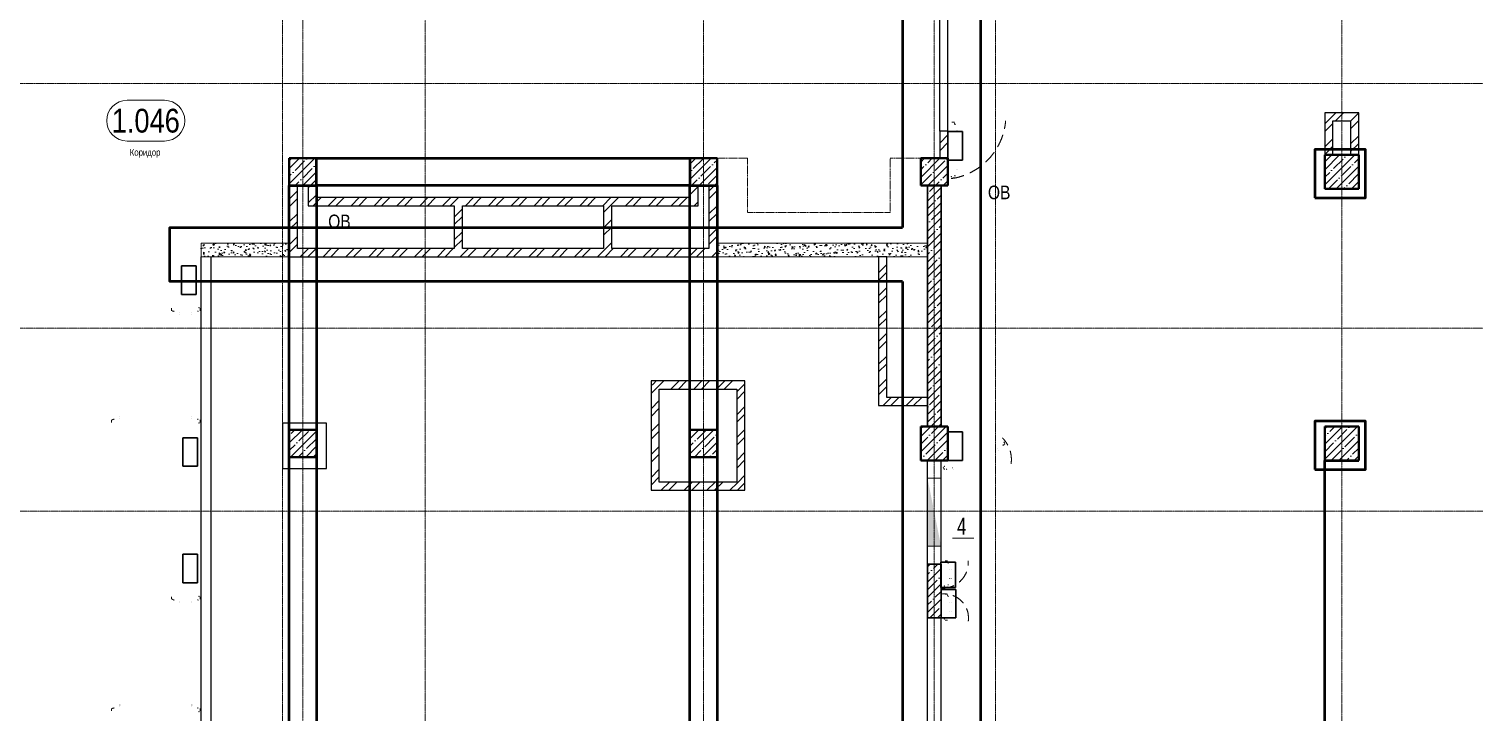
# Model space of a CAD drawing. Header units: millimetres. Extents: x -24360 to 609566, y -391049 to 148426.
# Drawn here: x 14265 to 35550, y 79243 to 89305 of the extents above; entities that cross this region are included whole.
import ezdxf
from ezdxf.enums import TextEntityAlignment as Align

# ---------------------------------------------------------------- set-up
doc = ezdxf.new("R2010")
doc.units = ezdxf.units.MM
for name, pattern in [('CENTER2', [28.575, 19.05, -3.175, 3.175, -3.175]), ('DASHED', [19.05, 12.7, -6.35]), ('HIDDEN2', [4.7625, 3.175, -1.5875])]:
    doc.linetypes.add(name, pattern=pattern)
doc.layers.get('Defpoints').update_dxf_attribs({"color": 140})
for name, color, linetype, lineweight in [('АР_Area', 5, 'Continuous', 5), ('АР_Двери_внутренние_антипаника', 7, 'Continuous', 0), ('АР_Колонны', 70, 'Continuous', 30), ('АР_Мебель', 8, 'Continuous', 5), ('АР_Отв. марка', 4, 'Continuous', 9), ('АР_Стены ЖБ', 7, 'Continuous', 30), ('АР_Стены кирпич', 32, 'Continuous', 25), ('АР_Стены ПЕНОблок', 52, 'Continuous', 20), ('АР_Штриховка', 8, 'Continuous', 0), ('ОВ_Отверстия', 1, 'Continuous', 5), ('ОВ_Шахты', 1, 'Continuous', 5)]:
    doc.layers.add(name, color=color, linetype=linetype, lineweight=lineweight)
for name, color, linetype, lineweight, true_color in [('АР_Оси_РД_100', 7, 'Continuous', 0, 0x525252), ('МАГНИТЫ', 7, 'Continuous', 0, 0xd100d1), ('РД_Витраж_вн', 7, 'Continuous', 25, 0x148aff), ('РД_Витраж_перегородка', 7, 'Continuous', 25, 0x148aff), ('РД_Оси_100', 7, 'Continuous', 0, 0x525252), ('РД_проем_инж перемыч_фахверк', 7, 'Continuous', 18, 0xff1f1f)]:
    doc.layers.add(name, color=color, linetype=linetype, lineweight=lineweight, true_color=true_color)
doc.layers.add('КР_Балки-0.5', color=60, linetype='Continuous', lineweight=50, plot=False)
doc.layers.add('РД_Проем', color=230, linetype='Continuous', lineweight=0, plot=False)
doc.styles.add('Arial0', font='arial.ttf')
doc.styles.add('style1', font='ARIALN.TTF')

# ---------------------------------------------------------------- blocks, each defined once
blk = doc.blocks.new('СОШ_2200_АР_ОСИ_М100_28.05.24')
at = {"layer": 'АР_Оси_РД_100', "linetype": 'CENTER2'}
for p, q in [((20100, -6155), (20100, 139938.679)), ((24200, -6155), (24200, 139938.679)), ((27600, -6155), (27600, 139938.679)), ((-5954.958, 88500), (119910, 88500)), ((-5954.958, 84900), (119910, 84900)), ((119910, 82200), (-5954.958, 82200))]:
    blk.add_line(p, q, dxfattribs=at)
for points in [[(17850, 139938.679), (18000, 139538.679), (18000, -6194.092)], [(18300, -6196.31), (18300, 139538.679), (18450, 139938.679)], [(28500, -6155), (28500, 139938.679)], [(33600, 139938.679), (33600, -6155)]]:
    blk.add_lwpolyline(points, dxfattribs=at)
blk = doc.blocks.new('MOK-МаркаПом_овал_ареал')
for p, q in [((-2.75, 3), (2.75, 3)), ((-2.75, -3), (2.75, -3))]:
    blk.add_line(p, q)
for centre, radius, start, end in [((-2.75, 0), 3, 90, 270), ((2.75, 0), 3, 270, 90), ((-3.75, 0), 3.5, 0, 0.001)]:
    blk.add_arc(centre, radius, start, end)
at = {"color": 0, "style": 'style1'}
blk.add_attdef('АР-ПОМЕЩЕНИЕ:НОМЕР', text='', height=3.5, dxfattribs=at).set_placement((0, 0), align=Align.MIDDLE)
blk = doc.blocks.new('MOK-МаркаПроема инж.')
blk.add_line((-1.33, -1.75), (1.8, -1.75))
at = {"color": 0, "style": 'Arial0', "width": 0.7}
blk.add_attdef('АР-ПРОЕМ:Коробка', text='', height=2.5, dxfattribs=at).set_placement((0, 0), align=Align.MIDDLE)

msp = doc.modelspace()

# ---------------------------------------------------------------- hatches: boundary and pattern name
at = {"layer": 'АР_Штриховка', "linetype": 'Continuous', "lineweight": 0, "true_color": 0x000000}
h = msp.add_hatch(dxfattribs=at)
h.set_pattern_fill('ANSI32', color=18, scale=25, angle=-360, style=0)
h.paths.add_polyline_path([(27800, 90800), (27680, 90800), (27680, 89800), (27800, 89800)], flags=0)
h.paths.add_polyline_path([(27800, 87800), (27680, 87800), (27680, 87400), (27800, 87400)], flags=0)
h = msp.add_hatch(dxfattribs=at)
h.set_pattern_fill('ANSI32', color=18, scale=25, style=0)
h.paths.add_polyline_path([(33350, 88070), (33470, 87950), (33730, 87950), (33850, 88070)], flags=0)
h = msp.add_hatch(dxfattribs=at)
h.set_pattern_fill('ANSI32', color=18, scale=25, angle=1.3e-14, style=0)
h.paths.add_polyline_path([(33350, 87450), (33470, 87450), (33470, 87950), (33350, 88070)], flags=0)
h = msp.add_hatch(dxfattribs=at)
h.set_pattern_fill('ANSI32', color=18, scale=25, angle=-360, style=0)
h.paths.add_polyline_path([(33850, 88070), (33730, 87950), (33730, 87450), (33850, 87450)], flags=0)
at = {"layer": 'АР_Штриховка', "linetype": 'Continuous', "lineweight": 5, "true_color": 0x000000}
h = msp.add_hatch(dxfattribs=at)
h.set_pattern_fill('ANSI35', color=18, scale=25, style=0)
h.paths.add_polyline_path([(18100, 87000), (18500, 87000), (18500, 87400), (18100, 87400)], flags=0)
h = msp.add_hatch(dxfattribs=at)
h.set_pattern_fill('ANSI35', color=18, scale=25, style=0)
h.paths.add_polyline_path([(24000, 87000), (24400, 87000), (24400, 87400), (24000, 87400)], flags=0)
h = msp.add_hatch(dxfattribs=at)
h.set_pattern_fill('ANSI35', color=18, scale=25, style=0)
h.paths.add_polyline_path([(27400, 87000), (27800, 87000), (27800, 87400), (27400, 87400)], flags=0)
h = msp.add_hatch(dxfattribs=at)
h.set_pattern_fill('ANSI35', color=18, scale=25, style=0)
h.paths.add_polyline_path([(33850, 87450), (33850, 86950), (33350, 86950), (33350, 87450)], flags=0)
at = {"layer": 'АР_Штриховка', "linetype": 'Continuous', "lineweight": 0, "true_color": 0x000000}
h = msp.add_hatch(dxfattribs=at)
h.set_pattern_fill('ANSI32', color=18, scale=25, style=0)
h.paths.add_polyline_path([(18100, 85950), (18220, 86070), (18220, 87000), (18100, 87000)], flags=0)
h = msp.add_hatch(dxfattribs=at)
h.set_pattern_fill('ANSI32', color=18, scale=25, angle=-1.3e-14, style=0)
h.paths.add_polyline_path([(18380, 86700), (18500, 86820), (18500, 87000), (18380, 87000)], flags=0)
h = msp.add_hatch(dxfattribs=at)
h.set_pattern_fill('ANSI32', color=18, scale=25, angle=-360, style=0)
h.paths.add_polyline_path([(24120, 87000), (24000, 87000), (24000, 86820), (24120, 86700)], flags=0)
h = msp.add_hatch(dxfattribs=at)
h.set_pattern_fill('ANSI32', color=18, scale=25, angle=-360, style=0)
h.paths.add_polyline_path([(24400, 87000), (24280, 87000), (24280, 86070), (24400, 85950)], flags=0)
at = {"layer": 'АР_Штриховка', "linetype": 'Continuous', "lineweight": 5, "true_color": 0x000000}
h = msp.add_hatch(dxfattribs=at)
h.set_pattern_fill('ANSI35', color=18, scale=25, angle=-360, style=0)
h.paths.add_polyline_path([(27700, 87000), (27500, 87000), (27500, 83450), (27700, 83450)], flags=0)
at = {"layer": 'АР_Штриховка', "linetype": 'Continuous', "lineweight": 0, "true_color": 0x000000}
h = msp.add_hatch(dxfattribs=at)
h.set_pattern_fill('ANSI32', color=18, scale=25, angle=-360, style=0)
h.paths.add_polyline_path([(18500, 86820), (18380, 86700), (20530, 86700), (20610, 86730), (20650, 86820)], flags=0)
h.paths.add_polyline_path([(20650, 86820), (20610, 86730), (20650, 86700), (22730, 86700), (22810, 86730), (22850, 86820)], flags=0)
h.paths.add_polyline_path([(22850, 86820), (22810, 86730), (22850, 86700), (24120, 86700), (24000, 86820)], flags=0)
h = msp.add_hatch(dxfattribs=at)
h.set_pattern_fill('ANSI32', color=18, scale=25, style=0)
h.paths.add_polyline_path([(20530, 86070), (20610, 86040), (20650, 86070), (20650, 86700), (20610, 86730), (20530, 86700)], flags=0)
h = msp.add_hatch(dxfattribs=at)
h.set_pattern_fill('ANSI32', color=18, scale=25, style=0)
h.paths.add_polyline_path([(22730, 86070), (22810, 86040), (22850, 86070), (22850, 86700), (22810, 86730), (22730, 86700)], flags=0)
h = msp.add_hatch(dxfattribs=at)
h.set_pattern_fill('AR-CONC', color=18, angle=45, style=0)
h.paths.add_polyline_path([(16800, 86150), (16800, 85950), (18100, 85950), (18100, 86150)], flags=0)
h = msp.add_hatch(dxfattribs=at)
h.set_pattern_fill('ANSI32', color=18, scale=25, angle=-1.9e-12, style=0)
h.paths.add_polyline_path([(18220, 86070), (18100, 85950), (20650, 85950), (20610, 86040), (20530, 86070)], flags=0)
h.paths.add_polyline_path([(20650, 86070), (20610, 86040), (20650, 85950), (22850, 85950), (22810, 86040), (22730, 86070)], flags=0)
h.paths.add_polyline_path([(22850, 86070), (22810, 86040), (22850, 85950), (24400, 85950), (24280, 86070)], flags=0)
h = msp.add_hatch(dxfattribs=at)
h.set_pattern_fill('AR-CONC', color=18, angle=45, style=0)
h.paths.add_polyline_path([(24400, 86150), (24400, 85950), (26900, 85950), (26900, 86150)], flags=0)
h.paths.add_polyline_path([(26900, 86150), (26900, 85950), (27500, 85950), (27500, 86150)], flags=0)
h = msp.add_hatch(dxfattribs=at)
h.set_pattern_fill('ANSI32', color=18, scale=25, angle=-1.3e-14, style=0)
h.paths.add_polyline_path([(26780, 83758.796), (26900, 83878.796), (26900, 85950), (26780, 85950)], flags=0)
h = msp.add_hatch(dxfattribs=at)
h.set_pattern_fill('ANSI32', color=18, scale=25, style=0)
h.paths.add_polyline_path([(23430, 84120), (23550, 84000), (24690, 84000), (24810, 84120)], flags=0)
h = msp.add_hatch(dxfattribs=at)
h.set_pattern_fill('ANSI32', color=18, scale=25, angle=1.3e-14, style=0)
h.paths.add_polyline_path([(23430, 82510.873), (23550, 82630.873), (23550, 84000), (23430, 84120)], flags=0)
h = msp.add_hatch(dxfattribs=at)
h.set_pattern_fill('ANSI32', color=18, scale=25, angle=-360, style=0)
h.paths.add_polyline_path([(24810, 84120), (24690, 84000), (24690, 82630.873), (24810, 82510.873)], flags=0)
h = msp.add_hatch(dxfattribs=at)
h.set_pattern_fill('ANSI32', color=18, scale=25, angle=360, style=0)
h.paths.add_polyline_path([(27500, 83758.796), (27500, 83878.796), (26900, 83878.796), (26780, 83758.796)], flags=0)
at = {"layer": 'АР_Штриховка', "linetype": 'Continuous', "lineweight": 5, "true_color": 0x000000}
h = msp.add_hatch(dxfattribs=at)
h.set_pattern_fill('ANSI35', color=18, scale=25, style=0)
h.paths.add_polyline_path([(27800, 83450), (27800, 82950), (27400, 82950), (27400, 83450)], flags=0)
h = msp.add_hatch(dxfattribs=at)
h.set_pattern_fill('ANSI35', color=18, scale=25, style=0)
h.paths.add_polyline_path([(33850, 83450), (33850, 82950), (33350, 82950), (33350, 83450)], flags=0)
h = msp.add_hatch(dxfattribs=at)
h.set_pattern_fill('ANSI35', color=18, scale=25, style=0)
h.paths.add_polyline_path([(18100, 83000), (18500, 83000), (18500, 83400), (18100, 83400)], flags=0)
h = msp.add_hatch(dxfattribs=at)
h.set_pattern_fill('ANSI35', color=18, scale=25, style=0)
h.paths.add_polyline_path([(24000, 83000), (24400, 83000), (24400, 83400), (24000, 83400)], flags=0)
at = {"layer": 'АР_Штриховка', "linetype": 'Continuous', "lineweight": 0, "true_color": 0x000000}
h = msp.add_hatch(dxfattribs=at)
h.set_pattern_fill('ANSI32', color=18, scale=25, angle=360, style=0)
h.paths.add_polyline_path([(24810, 82510.873), (24690, 82630.873), (23550, 82630.873), (23430, 82510.873)], flags=0)
at = {"layer": 'АР_Штриховка', "linetype": 'Continuous', "lineweight": 5, "true_color": 0x000000}
h = msp.add_hatch(dxfattribs=at)
h.set_pattern_fill('ANSI35', color=18, scale=25, angle=-360, style=0)
h.paths.add_polyline_path([(27700, 81420), (27500, 81420), (27500, 80630), (27700, 80630)], flags=0)
at = {"layer": 'ОВ_Отверстия', "linetype": 'Continuous', "lineweight": 5, "true_color": 0x000000}
for points in [[(27500, 82686.465), (27500, 81686.465), (27600, 82186.465)], [(27500, 81686.465), (27700, 81686.465), (27600, 82186.465)]]:
    msp.add_hatch(color=18, dxfattribs=at).paths.add_polyline_path(points, flags=0)

# ---------------------------------------------------------------- linework, layer by layer
at = {"color": 2, "lineweight": 50}
for points in [[(13403, 90216), (27133, 90216), (27133, 86379)], [(29275, 90117.643), (28278, 90117.643), (28278, 71611), (44686.877, 71611), (44686.877, 90117.643)], [(27133, 85583), (16340, 85583), (16340, 86379), (27133, 86379)], [(27133, 85583), (27133, 78414)]]:
    msp.add_lwpolyline(points, dxfattribs=at)
for points in [[(33202, 86817.165), (33953, 86817.165), (33953, 87529.165), (33202, 87529.165)], [(33202, 82817.165), (33953, 82817.165), (33953, 83529.165), (33202, 83529.165)]]:
    msp.add_lwpolyline(points, close=True, dxfattribs=at)
at = {"color": 2}
msp.add_lwpolyline([(18000, 82830), (18650, 82830), (18650, 83500), (18000, 83500)], close=True, dxfattribs=at)
at = {"layer": 'АР_Двери_внутренние_антипаника', "color": 18, "linetype": 'DASHED', "lineweight": 0, "ltscale": 15, "true_color": 0x000000}
for centre, radius, start, end in [((27712.904, 88030.502), 940.547, 278.3813963, 355.0900128), ((28293.078, 82965.083), 442.06, 351.5337054, 45.424372), ((27725.2, 81444.8), 375.646, 266.1534265, 3.8465735), ((27747.138, 80627.433), 356.036, 352.3439262, 98.0051306)]:
    msp.add_arc(centre, radius, start, end, dxfattribs=at)
at = {"layer": 'АР_Двери_внутренние_антипаника', "color": 18, "linetype": 'Continuous', "true_color": 0x000000}
for centre, radius, start, end in [((27842.6, 86933.277), 1000, 86.92187, 89.03769), ((27839.302, 88896.698), 1000, 273.30824, 274.12158), ((27922.675, 87810), 1, 180, 270), ((27947.142, 87810), 1, 270, 0), ((27842.6, 88109.218), 1000, 270.96231, 273.07813), ((27839.302, 86145.797), 1000, 85.87842, 86.69176), ((27922.675, 87232.495), 1, 90, 180), ((27947.142, 87232.495), 1, 0, 90), ((17365.92, 85207.4), 1000, 180.96231, 183.07813), ((15402.5, 85210.698), 1000, 355.87842, 356.69176), ((17753.321, 85210.698), 1000, 183.30824, 184.12158), ((15789.9, 85207.4), 1000, 356.92187, 359.03769), ((16489.198, 85127.325), 1, 0, 90), ((16489.198, 85102.858), 1, 270, 0), ((16666.623, 85127.325), 1, 90, 180), ((16666.623, 85102.858), 1, 180, 270), ((16479.715, 83492.6), 1000, 176.92187, 179.03769), ((14516.294, 83489.302), 1000, 3.30824, 4.12158), ((15602.992, 83597.142), 1, 0, 90), ((15602.992, 83572.675), 1, 270, 0), ((16663.598, 83597.142), 1, 90, 180), ((16663.598, 83572.675), 1, 180, 270), ((17750.296, 83489.302), 1000, 175.87842, 176.69176), ((15786.875, 83492.6), 1000, 0.96231, 3.07813), ((27698.162, 82853.012), 1000, 19.7351013, 21.8509213), ((28537.349, 83119.131), 1, 112.8132313, 202.8132313), ((28546.835, 83096.578), 1, 202.8132313, 292.8132313), ((29506.713, 83617.326), 1000, 206.1214713, 206.9348113), ((28647.539, 83252.351), 1000, 203.7755413, 205.8913613), ((26836.431, 82494.117), 1000, 18.6916513, 19.5049913), ((27870.447, 82838.61), 1, 22.8132313, 112.8132313), ((27879.933, 82816.057), 1, 292.8132313, 22.8132313), ((27742.6, 80470.087), 1000, 86.92187, 89.03769), ((27739.302, 82433.508), 1000, 273.30824, 274.12158), ((27822.675, 81346.81), 1, 180, 270), ((27847.142, 81346.81), 1, 270, 0), ((27739.302, 80120.71), 1000, 85.87842, 86.69176), ((27822.675, 81207.408), 1, 90, 180), ((27847.142, 81207.408), 1, 0, 90), ((17365.92, 80957.4), 1000, 180.96231, 183.07813), ((15402.5, 80960.698), 1000, 355.87842, 356.69176), ((17753.321, 80960.698), 1000, 183.30824, 184.12158), ((15789.9, 80957.4), 1000, 356.92187, 359.03769), ((27742.6, 82084.131), 1000, 270.96231, 273.07813), ((27742.6, 79980.087), 1000, 86.92187, 89.03769), ((27739.302, 81943.508), 1000, 273.30824, 274.12158), ((16489.198, 80877.325), 1, 0, 90), ((16489.198, 80852.858), 1, 270, 0), ((16666.623, 80877.325), 1, 90, 180), ((16666.623, 80852.858), 1, 180, 270), ((27822.675, 80856.81), 1, 180, 270), ((27822.675, 80719.707), 1, 90, 180), ((27847.142, 80856.81), 1, 270, 0), ((27847.142, 80719.707), 1, 0, 90), ((27742.6, 81596.43), 1000, 270.96231, 273.07813), ((27739.302, 79633.009), 1000, 85.87842, 86.69176), ((16479.715, 79242.6), 1000, 176.92187, 179.03769), ((14516.294, 79239.302), 1000, 3.30824, 4.12158), ((15602.992, 79347.142), 1, 0, 90), ((15602.992, 79322.675), 1, 270, 0), ((16663.598, 79347.142), 1, 90, 180), ((16663.598, 79322.675), 1, 180, 270), ((17750.296, 79239.302), 1000, 175.87842, 176.69176), ((15786.875, 79242.6), 1000, 0.96231, 3.07813)]:
    msp.add_arc(centre, radius, start, end, dxfattribs=at)
for p in [(27897.95, 87915), (27850, 87127.495), (16384.198, 85152.05), (16771.623, 85200), (15497.992, 83547.95), (16768.598, 83500), (28624.549, 83182.634), (27745.482, 82864.888), (27797.95, 81451.81), (27750, 81102.408), (16384.198, 80902.05), (16771.623, 80950), (27797.95, 80961.81), (27750, 80614.707), (15497.992, 79297.95), (16768.598, 79250)]:
    msp.add_point(p, dxfattribs=at)
at = {"layer": 'АР_Колонны', "color": 18, "linetype": 'HIDDEN2', "lineweight": 25, "true_color": 0x000000}
for p, q in [((18100, 87400), (18500, 87400)), ((18100, 87000), (18100, 87400)), ((18500, 87400), (18500, 87000)), ((24000, 87400), (24400, 87400)), ((24000, 87000), (24000, 87400)), ((24400, 87400), (24400, 87000)), ((27400, 87400), (27800, 87400)), ((27400, 87000), (27400, 87400)), ((27800, 87400), (27800, 87000)), ((33350, 87450), (33850, 87450)), ((33350, 86950), (33350, 87450)), ((33850, 87450), (33850, 86950)), ((18500, 87000), (18100, 87000)), ((24400, 87000), (24000, 87000)), ((27800, 87000), (27400, 87000)), ((33850, 86950), (33350, 86950)), ((27400, 83450), (27800, 83450)), ((27400, 82950), (27400, 83450)), ((27800, 83450), (27800, 82950)), ((33350, 83450), (33850, 83450)), ((33350, 82950), (33350, 83450)), ((33850, 83450), (33850, 82950)), ((18100, 83400), (18500, 83400)), ((18100, 83000), (18100, 83400)), ((18500, 83400), (18500, 83000)), ((24000, 83400), (24400, 83400)), ((24000, 83000), (24000, 83400)), ((24400, 83400), (24400, 83000)), ((18500, 83000), (18100, 83000)), ((24400, 83000), (24000, 83000)), ((27800, 82950), (27400, 82950)), ((33850, 82950), (33350, 82950))]:
    msp.add_line(p, q, dxfattribs=at)
at = {"layer": 'АР_Колонны', "color": 18, "linetype": 'Continuous', "lineweight": 30, "true_color": 0x000000}
for p, q in [((18500, 87400), (18100, 87400)), ((18100, 87400), (18100, 87000)), ((18500, 87000), (18500, 87400)), ((24400, 87400), (24000, 87400)), ((24000, 87400), (24000, 87000)), ((24400, 87000), (24400, 87400)), ((27800, 87400), (27400, 87400)), ((27400, 87400), (27400, 87000)), ((27800, 87000), (27800, 87400)), ((33350, 87450), (33350, 86950)), ((33850, 87450), (33350, 87450)), ((33850, 86950), (33850, 87450)), ((18100, 87000), (18500, 87000)), ((24000, 87000), (24400, 87000)), ((27400, 87000), (27800, 87000)), ((33350, 86950), (33850, 86950)), ((27400, 83450), (27400, 82950)), ((27800, 83450), (27400, 83450)), ((27800, 82950), (27800, 83450)), ((33350, 83450), (33350, 82950)), ((33850, 83450), (33350, 83450)), ((33850, 82950), (33850, 83450)), ((18500, 83400), (18100, 83400)), ((18100, 83400), (18100, 83000)), ((18500, 83000), (18500, 83400)), ((24400, 83400), (24000, 83400)), ((24000, 83400), (24000, 83000)), ((24400, 83000), (24400, 83400)), ((18100, 83000), (18500, 83000)), ((24000, 83000), (24400, 83000)), ((27400, 82950), (27800, 82950)), ((33350, 82950), (33850, 82950))]:
    msp.add_line(p, q, dxfattribs=at)
at = {"layer": 'АР_Мебель', "color": 18, "linetype": 'DASHED', "true_color": 0x000000}
for p, q in [((18500, 87400), (24000, 87400)), ((18500, 86820), (18500, 87400)), ((24000, 87400), (24000, 86820)), ((24400, 87400), (24850, 87400)), ((24850, 87400), (24850, 86600)), ((26950, 86600), (26950, 87400)), ((26950, 87400), (27400, 87400)), ((24000, 86820), (18500, 86820)), ((24850, 86600), (26950, 86600))]:
    msp.add_line(p, q, dxfattribs=at)
at = {"layer": 'АР_Стены ЖБ', "color": 18, "linetype": 'Continuous', "lineweight": 40, "true_color": 0x000000}
for p, q in [((18500, 87400), (18100, 87400)), ((18100, 87400), (18100, 87000)), ((18500, 87000), (18500, 87400)), ((24400, 87400), (24000, 87400)), ((24000, 87400), (24000, 87000)), ((24400, 87000), (24400, 87400)), ((27800, 87400), (27400, 87400)), ((27400, 87400), (27400, 87000)), ((27800, 87000), (27800, 87400)), ((33350, 86950), (33350, 87450)), ((33350, 87450), (33850, 87450)), ((33850, 87450), (33850, 86950)), ((18100, 87000), (18500, 87000)), ((24000, 87000), (24400, 87000)), ((27400, 87000), (27800, 87000)), ((33850, 86950), (33350, 86950)), ((27400, 82950), (27400, 83450)), ((27400, 83450), (27800, 83450)), ((27800, 83450), (27800, 82950)), ((33350, 82950), (33350, 83450)), ((33350, 83450), (33850, 83450)), ((33850, 83450), (33850, 82950)), ((18500, 83400), (18100, 83400)), ((18100, 83400), (18100, 83000)), ((18500, 83000), (18500, 83400)), ((24400, 83400), (24000, 83400)), ((24000, 83400), (24000, 83000)), ((24400, 83000), (24400, 83400)), ((18100, 83000), (18500, 83000)), ((24000, 83000), (24400, 83000)), ((27800, 82950), (27400, 82950)), ((33850, 82950), (33350, 82950))]:
    msp.add_line(p, q, dxfattribs=at)
at = {"layer": 'АР_Стены ЖБ', "color": 18, "linetype": 'Continuous', "lineweight": 30, "true_color": 0x000000}
for p, q in [((27700, 87000), (27500, 87000)), ((27500, 87000), (27500, 83450)), ((27700, 83450), (27700, 87000)), ((27500, 83450), (27700, 83450)), ((27700, 81420), (27500, 81420)), ((27500, 81420), (27500, 80630)), ((27700, 80630), (27700, 81420)), ((27500, 80630), (27700, 80630))]:
    msp.add_line(p, q, dxfattribs=at)
at = {"layer": 'АР_Стены кирпич', "color": 18, "linetype": 'Continuous', "lineweight": 25, "true_color": 0x000000}
for p, q in [((33850, 88070), (33350, 88070)), ((33350, 88070), (33350, 87450)), ((33470, 87950), (33730, 87950)), ((33470, 87450), (33470, 87950)), ((33730, 87950), (33730, 87450)), ((33850, 87450), (33850, 88070)), ((27800, 87800), (27680, 87800)), ((27680, 87800), (27680, 87400)), ((27800, 87400), (27800, 87800)), ((27680, 87400), (27800, 87400)), ((33350, 87450), (33470, 87450)), ((33730, 87450), (33850, 87450)), ((18220, 87000), (18100, 87000)), ((18100, 87000), (18100, 85950)), ((18220, 86070), (18220, 87000)), ((18500, 87000), (18380, 87000)), ((18380, 87000), (18380, 86700)), ((18500, 86820), (18500, 87000)), ((24120, 87000), (24000, 87000)), ((24000, 87000), (24000, 86820)), ((24120, 86700), (24120, 87000)), ((24400, 87000), (24280, 87000)), ((24280, 87000), (24280, 86070)), ((24400, 85950), (24400, 87000)), ((18380, 86700), (20530, 86700)), ((20650, 86820), (18500, 86820)), ((20530, 86700), (20530, 86070)), ((22850, 86820), (20650, 86820)), ((20650, 86700), (22730, 86700)), ((20650, 86070), (20650, 86700)), ((22730, 86700), (22730, 86070)), ((24000, 86820), (22850, 86820)), ((22850, 86700), (24120, 86700)), ((22850, 86070), (22850, 86700)), ((20530, 86070), (18220, 86070)), ((22730, 86070), (20650, 86070)), ((24280, 86070), (22850, 86070)), ((18100, 85950), (20650, 85950)), ((20650, 85950), (22850, 85950)), ((22850, 85950), (24400, 85950)), ((26900, 85950), (26780, 85950)), ((26780, 85950), (26780, 83758.796)), ((26900, 83878.796), (26900, 85950)), ((24810, 84120), (23430, 84120)), ((23430, 84120), (23430, 82510.873)), ((24810, 82510.873), (24810, 84120)), ((23550, 84000), (24690, 84000)), ((23550, 82630.873), (23550, 84000)), ((24690, 84000), (24690, 82630.873)), ((27500, 83878.796), (26900, 83878.796)), ((27500, 83758.796), (27500, 83878.796)), ((26780, 83758.796), (27500, 83758.796)), ((24690, 82630.873), (23550, 82630.873)), ((23430, 82510.873), (24810, 82510.873))]:
    msp.add_line(p, q, dxfattribs=at)
at = {"layer": 'АР_Стены ПЕНОблок', "color": 18, "linetype": 'Continuous', "lineweight": 20, "true_color": 0x000000}
for p, q in [((16800, 86150), (16800, 85950)), ((18100, 86150), (16800, 86150)), ((18100, 85950), (18100, 86150)), ((24400, 86150), (24400, 85950)), ((26900, 86150), (24400, 86150)), ((27500, 86150), (26900, 86150)), ((27500, 85950), (27500, 86150)), ((16800, 85950), (18100, 85950)), ((24400, 85950), (26900, 85950)), ((26900, 85950), (27500, 85950))]:
    msp.add_line(p, q, dxfattribs=at)
at = {"layer": 'КР_Балки-0.5', "color": 18, "ltscale": 200, "true_color": 0x000000}
for p, q in [((18500, 87000), (18500, 87400)), ((18500, 87400), (24000, 87400)), ((18500, 87000), (18500, 87400)), ((18500, 87400), (24000, 87400)), ((24000, 87400), (24000, 87000)), ((24000, 87400), (24000, 87000)), ((18100, 68975), (18100, 87000)), ((18100, 87000), (18500, 87000)), ((18100, 87000), (18500, 87000)), ((18500, 87000), (18500, 68975)), ((24000, 87000), (18500, 87000)), ((24000, 87000), (18500, 87000)), ((24000, 68975.002), (24000, 87000)), ((24000, 87000), (24400, 87000)), ((24000, 87000), (24400, 87000)), ((24400, 87000), (24400, 68975.002)), ((33350.002, 69075.002), (33350, 82950)), ((33350, 82950), (33850, 82950)), ((33350, 82950), (33850, 82950))]:
    msp.add_line(p, q, dxfattribs=at)
at = {"layer": 'МАГНИТЫ', "color": 18, "lineweight": 30, "true_color": 0x000000}
for p, q in [((28016.672, 87792.682), (27800, 87792.682)), ((27800, 87792.682), (27800, 87373.008)), ((28016.672, 87373.008), (28016.672, 87792.682)), ((27800, 87373.008), (28016.672, 87373.008)), ((16728.672, 85813.682), (16512, 85813.682)), ((16512, 85813.682), (16512, 85394.008)), ((16728.672, 85394.008), (16728.672, 85813.682)), ((16512, 85394.008), (16728.672, 85394.008)), ((16749.672, 83282.682), (16533, 83282.682)), ((16533, 83282.682), (16533, 82863.008)), ((16749.672, 82863.008), (16749.672, 83282.682)), ((28016.672, 83369.674), (27800, 83369.674)), ((27800, 83369.674), (27800, 82950)), ((28016.672, 82950), (28016.672, 83369.674)), ((16533, 82863.008), (16749.672, 82863.008)), ((27800, 82950), (28016.672, 82950)), ((16749.672, 81567.682), (16533, 81567.682)), ((16533, 81567.682), (16533, 81148.008)), ((16749.672, 81148.008), (16749.672, 81567.682)), ((27914.228, 81449.674), (27697.556, 81449.674)), ((27697.556, 81449.674), (27697.556, 81080)), ((27914.228, 81080), (27914.228, 81449.674)), ((16533, 81148.008), (16749.672, 81148.008)), ((27697.556, 81080), (27914.228, 81080)), ((27916.672, 81049.674), (27700, 81049.674)), ((27700, 81049.674), (27700, 80630)), ((27916.672, 80630), (27916.672, 81049.674)), ((27700, 80630), (27916.672, 80630))]:
    msp.add_line(p, q, dxfattribs=at)
at = {"layer": 'ОВ_Отверстия', "color": 18, "linetype": 'Continuous', "lineweight": 9, "true_color": 0x000000}
for p, q in [((27500, 81686.465), (27500, 82686.465)), ((27500, 82686.465), (27700, 82686.465)), ((27700, 81686.465), (27700, 82686.465)), ((27500, 81686.465), (27700, 81686.465))]:
    msp.add_line(p, q, dxfattribs=at)
at = {"layer": 'РД_Витраж_вн', "color": 18, "linetype": 'Continuous', "lineweight": 25, "true_color": 0x000000}
for p, q in [((27680, 87800), (27680, 89800)), ((27800, 87800), (27800, 89800)), ((27500, 81420), (27500, 82950)), ((27700, 81420), (27700, 82950)), ((27500, 79100), (27500, 80630)), ((27700, 79100), (27700, 80630))]:
    msp.add_line(p, q, dxfattribs=at)
at = {"layer": 'РД_Витраж_перегородка', "color": 18, "linetype": 'Continuous', "lineweight": 25, "true_color": 0x000000}
for p, q in [((16800, 72820), (16800, 85950)), ((16950, 72820), (16950, 85950))]:
    msp.add_line(p, q, dxfattribs=at)
at = {"layer": 'РД_Проем', "color": 18, "linetype": 'Continuous', "lineweight": 0, "true_color": 0x000000}
for p, q in [((27680, 87800), (27680, 89800)), ((27800, 87800), (27800, 89800))]:
    msp.add_line(p, q, dxfattribs=at)
at = {"layer": 'РД_проем_инж перемыч_фахверк', "color": 18, "linetype": 'Continuous', "lineweight": 18, "true_color": 0x000000}
for p, q in [((27680, 87800), (27680, 89800)), ((27800, 87800), (27800, 89800))]:
    msp.add_line(p, q, dxfattribs=at)

# ---------------------------------------------------------------- block references
at = {"layer": 'АР_Area', "color": 18, "linetype": 'Continuous', "lineweight": 5, "true_color": 0x000000}
ref = msp.add_blockref('MOK-МаркаПом_овал_ареал', (15986.069, 87953.748), dxfattribs=dict(at, xscale=100, yscale=100, zscale=100))
ref.add_attrib('АР-ПОМЕЩЕНИЕ:НОМЕР', '1.046', dxfattribs={"layer": '0', "color": 0, "height": 350, "style": 'style1'}).set_placement((15986.069, 87953.748), align=Align.MIDDLE)
ref.add_attrib('АР-ПОМЕЩЕНИЕ:НАИМЕНОВАНИЕ', 'Коридор', dxfattribs={"layer": 'Defpoints', "color": 2, "height": 100, "style": 'style1'}).set_placement((15976.654, 87472.355), align=Align.MIDDLE)
at = {"layer": 'АР_Отв. марка', "color": 18, "linetype": 'Continuous', "lineweight": 9, "true_color": 0x000000, "xscale": 100, "yscale": 100, "zscale": 100}
msp.add_blockref('MOK-МаркаПроема инж.', (28002.741, 81981.725), dxfattribs=at).add_auto_attribs({'АР-ПРОЕМ:Коробка': '4'})
at = {"layer": 'РД_Оси_100'}
msp.add_blockref('СОШ_2200_АР_ОСИ_М100_28.05.24', (0, 0), dxfattribs=at)

# ---------------------------------------------------------------- texts
at = {"layer": 'ОВ_Шахты', "color": 18, "lineweight": 50, "true_color": 0x000000, "style": 'style1'}
for p in [(28389.587, 86796.985), (18672.923, 86370.072)]:
    msp.add_text('ОВ', height=200, dxfattribs=at).set_placement(p)

doc.saveas('drawing.dxf')
